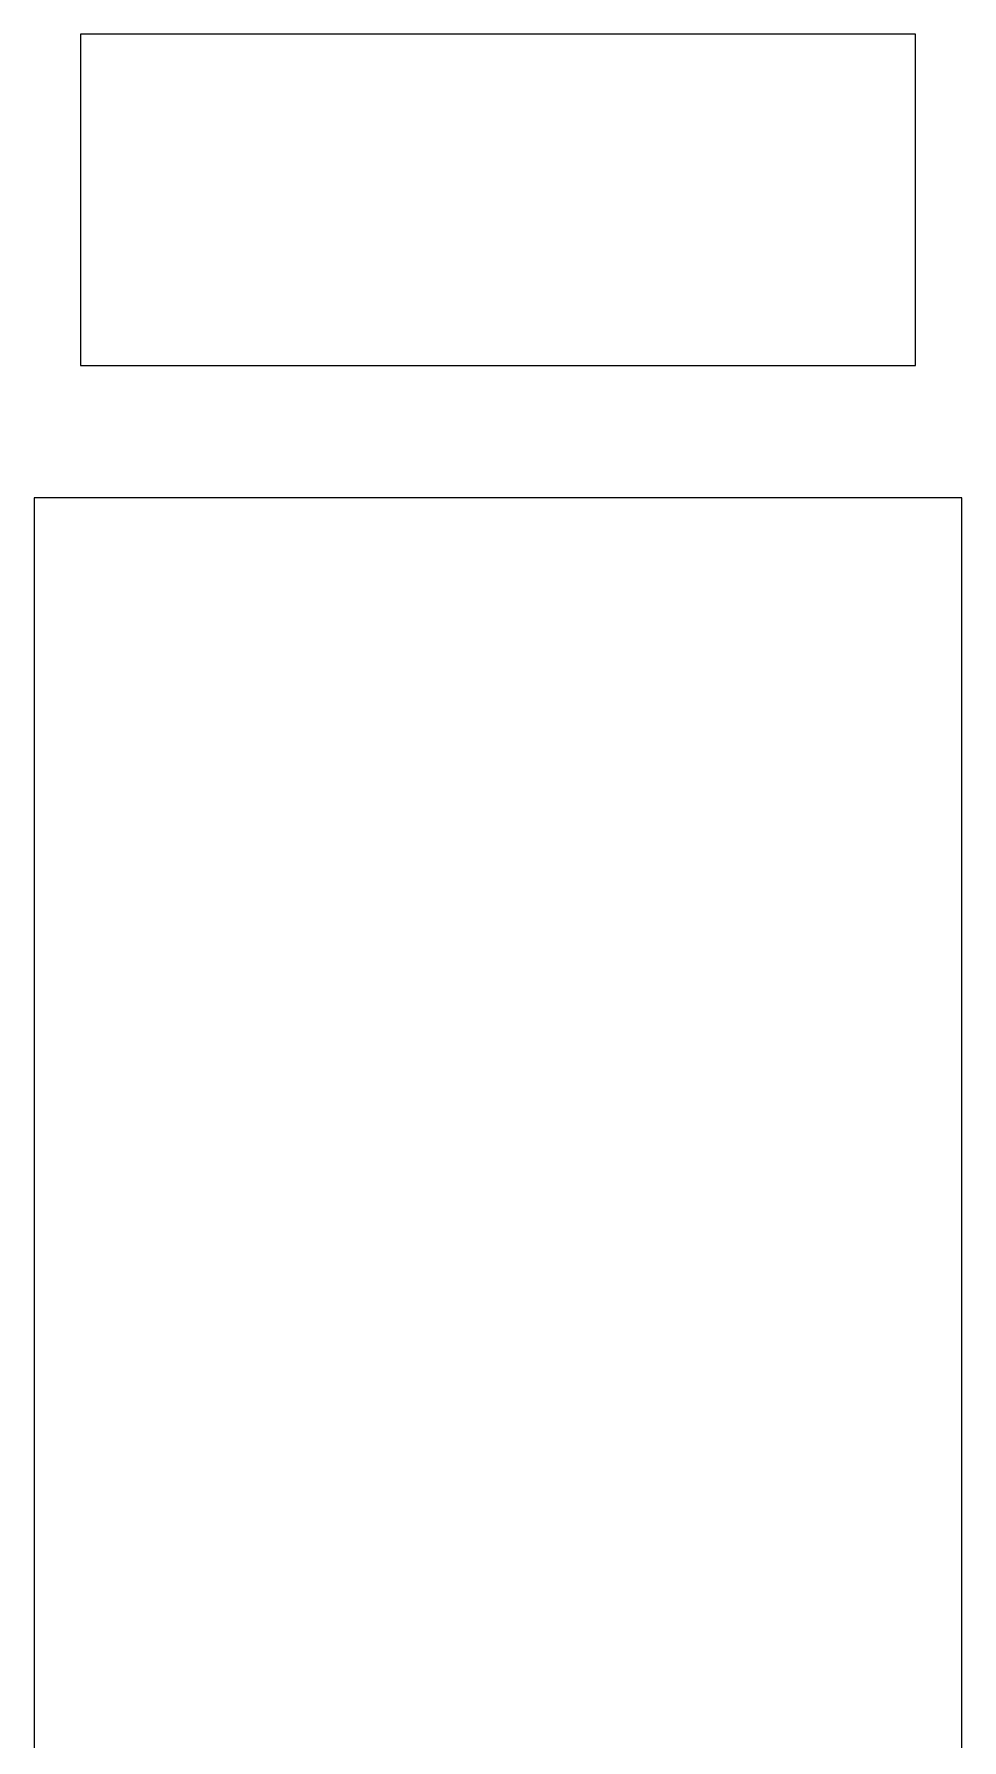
# Model space of a CAD drawing. Header units: millimetres. Extents: x 60229 to 91621, y 21923 to 36546.
# Drawn here: x 69876.03 to 69890.03, y 30025.12 to 30050.87 of the extents above; entities that cross this region are included whole.
import ezdxf

# ---------------------------------------------------------------- set-up
doc = ezdxf.new("R2010")
doc.units = ezdxf.units.MM

# ---------------------------------------------------------------- blocks, each defined once
blk = doc.blocks.new('PS2-40S3P40G-DM')
at = {"color": 7, "linetype": 'Continuous', "lineweight": 0}
for p, q in [((24.155, 38.342), (24.155, 33.342)), ((36.755, 38.342), (24.155, 38.342)), ((36.755, 33.342), (36.755, 38.342)), ((24.155, 33.342), (36.755, 33.342)), ((37.455, 31.342), (23.455, 31.342)), ((23.455, 31.342), (23.455, -1.208)), ((37.455, -1.208), (37.455, 31.342))]:
    blk.add_line(p, q, dxfattribs=at)

msp = doc.modelspace()

# ---------------------------------------------------------------- block references
at = {"lineweight": -2}
msp.add_blockref('PS2-40S3P40G-DM', (69852.577, 30012.527), dxfattribs=at)

doc.saveas('drawing.dxf')
